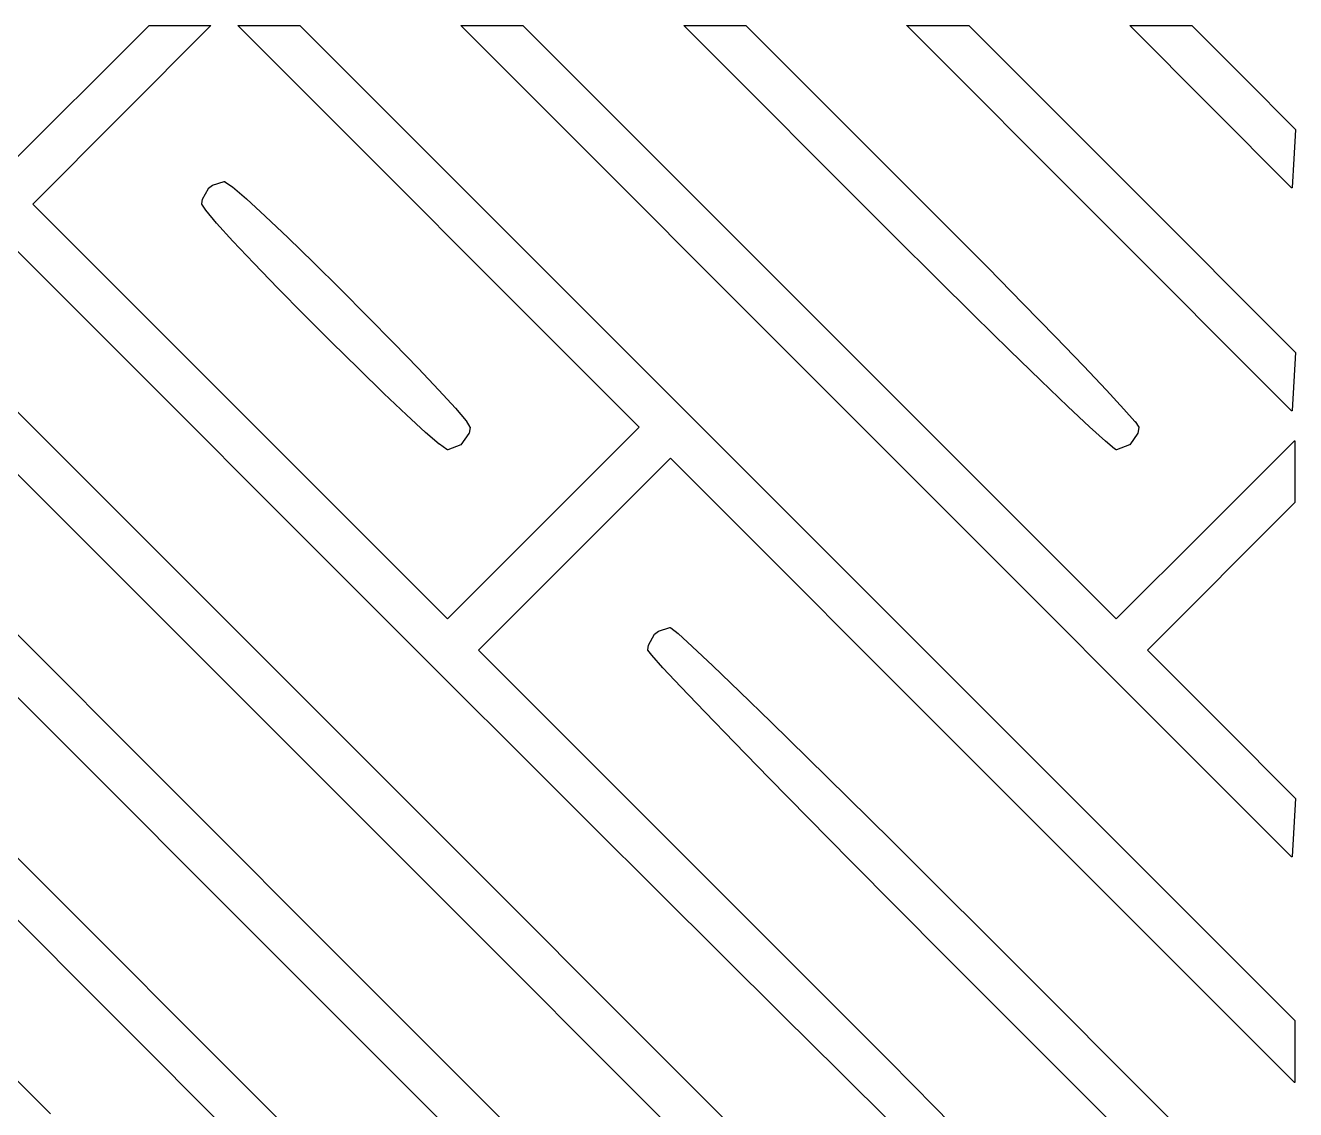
# Model space of a CAD drawing. Extents: x 153 to 193, y -117.9 to -78.
# Drawn here: x 173.7 to 193, y -94.43 to -77.96 of the extents above; entities that cross this region are included whole.
import ezdxf

# ---------------------------------------------------------------- set-up
doc = ezdxf.new("R2010")
doc.units = 0
doc.layers.add('BLACK', color=7, linetype='CONTINUOUS')

msp = doc.modelspace()

# ---------------------------------------------------------------- linework, layer by layer
at = {"layer": 'BLACK', "linetype": 'CONTINUOUS'}
for p, q in [((157.552, -77.9651), (174.083, -94.4962)), ((192.935, -110.909), (160, -77.9722)), ((160.939, -77.9651), (192.995, -110.022)), ((178.161, -92.7473), (163.387, -77.9722)), ((164.325, -77.9651), (178.66, -92.3)), ((179.855, -91.0541), (166.774, -77.9722)), ((167.712, -77.9651), (178.993, -89.2464)), ((180.151, -87.9628), (170.16, -77.9722)), ((173.339, -80.2029), (175.581, -77.9651)), ((176.515, -77.9722), (173.813, -80.6788)), ((175.581, -77.9648), (175.582, -77.9645)), ((175.581, -77.9651), (175.581, -77.9648)), ((175.581, -77.9651), (175.581, -77.9651)), ((175.582, -77.9642), (175.583, -77.964)), ((175.582, -77.9645), (175.582, -77.9642)), ((175.582, -77.9645), (175.582, -77.9645)), ((175.582, -77.9645), (175.582, -77.9645)), ((175.583, -77.9639), (175.584, -77.9638)), ((175.583, -77.964), (175.583, -77.9639)), ((175.583, -77.964), (175.583, -77.964)), ((175.583, -77.964), (175.583, -77.964)), ((175.584, -77.9638), (175.584, -77.9637)), ((175.584, -77.9637), (175.585, -77.9637)), ((175.584, -77.9638), (175.584, -77.9638)), ((175.584, -77.9638), (175.584, -77.9638)), ((175.585, -77.9637), (176.512, -77.9637)), ((176.512, -77.9637), (176.512, -77.9637)), ((176.512, -77.9637), (176.513, -77.9638)), ((176.513, -77.9638), (176.513, -77.9638)), ((176.513, -77.9638), (176.513, -77.9638)), ((176.513, -77.9638), (176.513, -77.9639)), ((176.513, -77.9639), (176.514, -77.9641)), ((176.514, -77.9641), (176.514, -77.9641)), ((176.514, -77.9641), (176.514, -77.9641)), ((176.514, -77.9641), (176.514, -77.9644)), ((176.514, -77.9644), (176.514, -77.9645)), ((176.514, -77.9645), (176.514, -77.9645)), ((176.514, -77.9645), (176.515, -77.9645)), ((176.515, -77.9645), (176.515, -77.9648)), ((176.515, -77.9648), (176.515, -77.9652)), ((176.515, -77.9652), (176.515, -77.9652)), ((176.515, -77.9652), (176.515, -77.9652)), ((176.515, -77.9652), (176.515, -77.9654)), ((176.515, -77.9654), (176.516, -77.9659)), ((176.516, -77.9718), (176.515, -77.9722)), ((176.516, -77.9659), (176.516, -77.9659)), ((176.516, -77.9659), (176.516, -77.9659)), ((176.516, -77.9659), (176.516, -77.9664)), ((176.516, -77.9664), (176.516, -77.9668)), ((176.516, -77.9668), (176.516, -77.9668)), ((176.516, -77.9668), (176.516, -77.9668)), ((176.516, -77.9668), (176.516, -77.9673)), ((176.516, -77.9673), (176.517, -77.9677)), ((176.517, -77.9697), (176.516, -77.9699)), ((176.516, -77.9699), (176.516, -77.9706)), ((176.516, -77.9706), (176.516, -77.9706)), ((176.516, -77.9706), (176.516, -77.9706)), ((176.516, -77.9706), (176.516, -77.9709)), ((176.516, -77.9709), (176.516, -77.9714)), ((176.516, -77.9714), (176.516, -77.9715)), ((176.516, -77.9715), (176.516, -77.9715)), ((176.516, -77.9715), (176.516, -77.9718)), ((176.517, -77.9677), (176.517, -77.9677)), ((176.517, -77.9677), (176.517, -77.9677)), ((176.517, -77.9677), (176.517, -77.9682)), ((176.517, -77.9682), (176.517, -77.9687)), ((176.517, -77.9687), (176.517, -77.9687)), ((176.517, -77.9687), (176.517, -77.9687)), ((176.517, -77.9687), (176.517, -77.9691)), ((176.517, -77.9691), (176.517, -77.9697)), ((176.517, -77.9697), (176.517, -77.9697)), ((176.517, -77.9697), (176.517, -77.9697)), ((176.933, -77.9663), (176.934, -77.9659)), ((176.933, -77.9667), (176.933, -77.9663)), ((176.933, -77.9672), (176.933, -77.9667)), ((176.933, -77.9667), (176.933, -77.9667)), ((176.933, -77.9667), (176.933, -77.9667)), ((176.933, -77.9676), (176.933, -77.9672)), ((176.933, -77.9677), (176.933, -77.9676)), ((176.933, -77.9683), (176.933, -77.9677)), ((176.933, -77.9677), (176.933, -77.9677)), ((176.933, -77.9686), (176.933, -77.9683)), ((176.933, -77.9691), (176.933, -77.9686)), ((176.933, -77.9686), (176.933, -77.9686)), ((176.933, -77.9686), (176.933, -77.9686)), ((176.933, -77.9696), (176.933, -77.9691)), ((176.933, -77.97), (176.933, -77.9696)), ((176.933, -77.9696), (176.933, -77.9696)), ((176.933, -77.9696), (176.933, -77.9696)), ((176.933, -77.9705), (176.933, -77.97)), ((176.933, -77.971), (176.933, -77.9705)), ((176.933, -77.9705), (176.933, -77.9705)), ((176.933, -77.9705), (176.933, -77.9705)), ((176.934, -77.9714), (176.933, -77.971)), ((176.934, -77.9651), (176.935, -77.9648)), ((176.934, -77.9655), (176.934, -77.9651)), ((176.934, -77.9651), (176.934, -77.9651)), ((176.934, -77.9651), (176.934, -77.9651)), ((176.934, -77.9659), (176.934, -77.9655)), ((176.934, -77.9659), (176.934, -77.9659)), ((176.934, -77.9659), (176.934, -77.9659)), ((176.934, -77.9717), (176.934, -77.9714)), ((176.934, -77.9714), (176.934, -77.9714)), ((176.934, -77.9714), (176.934, -77.9714)), ((176.934, -77.9722), (176.934, -77.9717)), ((183.025, -84.0648), (176.934, -77.9722)), ((176.934, -77.9722), (176.934, -77.9722)), ((176.935, -77.9643), (176.936, -77.964)), ((176.935, -77.9645), (176.935, -77.9643)), ((176.935, -77.9648), (176.935, -77.9645)), ((176.935, -77.9645), (176.935, -77.9645)), ((176.935, -77.9645), (176.935, -77.9645)), ((176.936, -77.9639), (176.937, -77.9638)), ((176.936, -77.964), (176.936, -77.9639)), ((176.936, -77.964), (176.936, -77.964)), ((176.936, -77.964), (176.936, -77.964)), ((176.937, -77.9638), (176.937, -77.9637)), ((176.937, -77.9637), (176.938, -77.9637)), ((176.937, -77.9638), (176.937, -77.9638)), ((176.937, -77.9638), (176.937, -77.9638)), ((176.938, -77.9637), (177.868, -77.9637)), ((177.868, -77.9637), (177.869, -77.9637)), ((177.869, -77.9637), (177.869, -77.9638)), ((177.869, -77.9638), (177.869, -77.9638)), ((177.869, -77.9638), (177.869, -77.9638)), ((177.869, -77.9638), (177.869, -77.9639)), ((177.869, -77.9639), (177.87, -77.9641)), ((177.87, -77.9641), (177.87, -77.9641)), ((177.87, -77.9641), (177.87, -77.9641)), ((177.87, -77.9641), (177.87, -77.9643)), ((177.87, -77.9643), (177.871, -77.9645)), ((177.871, -77.9645), (177.871, -77.9645)), ((177.871, -77.9645), (177.871, -77.9645)), ((177.871, -77.9645), (177.871, -77.9648)), ((177.871, -77.9648), (177.872, -77.9651)), ((177.872, -77.9651), (185.428, -85.5215)), ((180.319, -77.9667), (180.32, -77.9664)), ((180.319, -77.9672), (180.319, -77.9667)), ((180.319, -77.9667), (180.319, -77.9667)), ((180.319, -77.9667), (180.319, -77.9667)), ((180.319, -77.9676), (180.319, -77.9672)), ((180.319, -77.9677), (180.319, -77.9676)), ((180.319, -77.9683), (180.319, -77.9677)), ((180.319, -77.9677), (180.319, -77.9677)), ((180.319, -77.9686), (180.319, -77.9683)), ((180.319, -77.9691), (180.319, -77.9686)), ((180.319, -77.9686), (180.319, -77.9686)), ((180.319, -77.9686), (180.319, -77.9686)), ((180.319, -77.9696), (180.319, -77.9691)), ((180.319, -77.97), (180.319, -77.9696)), ((180.319, -77.9696), (180.319, -77.9696)), ((180.319, -77.9696), (180.319, -77.9696)), ((180.319, -77.9705), (180.319, -77.97)), ((180.32, -77.9709), (180.319, -77.9705)), ((180.319, -77.9705), (180.319, -77.9705)), ((180.319, -77.9705), (180.319, -77.9705)), ((180.32, -77.9655), (180.321, -77.9651)), ((180.32, -77.9659), (180.32, -77.9655)), ((180.32, -77.9664), (180.32, -77.9659)), ((180.32, -77.9659), (180.32, -77.9659)), ((180.32, -77.9659), (180.32, -77.9659)), ((180.32, -77.9714), (180.32, -77.9709)), ((180.32, -77.9717), (180.32, -77.9714)), ((180.32, -77.9714), (180.32, -77.9714)), ((180.32, -77.9714), (180.32, -77.9714)), ((180.321, -77.9722), (180.32, -77.9717)), ((180.321, -77.9645), (180.322, -77.9643)), ((180.321, -77.9648), (180.321, -77.9645)), ((180.321, -77.9645), (180.321, -77.9645)), ((180.321, -77.9645), (180.321, -77.9645)), ((180.321, -77.9651), (180.321, -77.9648)), ((180.321, -77.9651), (180.321, -77.9651)), ((180.321, -77.9651), (180.321, -77.9651)), ((186.628, -84.2808), (180.321, -77.9722)), ((180.321, -77.9722), (180.321, -77.9722)), ((180.322, -77.964), (180.323, -77.9639)), ((180.322, -77.9643), (180.322, -77.964)), ((180.322, -77.964), (180.322, -77.964)), ((180.322, -77.964), (180.322, -77.964)), ((180.323, -77.9638), (180.324, -77.9637)), ((180.323, -77.9639), (180.323, -77.9638)), ((180.323, -77.9638), (180.323, -77.9638)), ((180.323, -77.9638), (180.323, -77.9638)), ((180.324, -77.9637), (180.324, -77.9637)), ((180.324, -77.9637), (181.254, -77.9637)), ((181.254, -77.9637), (181.255, -77.9637)), ((181.255, -77.9637), (181.255, -77.9638)), ((181.255, -77.9638), (181.255, -77.9638)), ((181.255, -77.9638), (181.255, -77.9638)), ((181.255, -77.9638), (181.256, -77.9639)), ((181.256, -77.9639), (181.256, -77.9641)), ((181.256, -77.9641), (181.256, -77.9641)), ((181.256, -77.9641), (181.256, -77.9641)), ((181.256, -77.9641), (181.257, -77.9643)), ((181.257, -77.9643), (181.257, -77.9645)), ((181.257, -77.9645), (181.257, -77.9645)), ((181.257, -77.9645), (181.257, -77.9645)), ((181.257, -77.9645), (181.258, -77.9648)), ((181.258, -77.9648), (181.258, -77.9651)), ((181.258, -77.9651), (190.271, -86.9773)), ((183.706, -77.9672), (183.707, -77.9667)), ((183.706, -77.9676), (183.706, -77.9672)), ((183.706, -77.9677), (183.706, -77.9676)), ((183.706, -77.9683), (183.706, -77.9677)), ((183.706, -77.9677), (183.706, -77.9677)), ((183.706, -77.9686), (183.706, -77.9683)), ((183.706, -77.9691), (183.706, -77.9686)), ((183.706, -77.9686), (183.706, -77.9686)), ((183.706, -77.9686), (183.706, -77.9686)), ((183.706, -77.9696), (183.706, -77.9691)), ((183.706, -77.97), (183.706, -77.9696)), ((183.706, -77.9696), (183.706, -77.9696)), ((183.706, -77.9696), (183.706, -77.9696)), ((183.707, -77.9705), (183.706, -77.97)), ((183.707, -77.9655), (183.708, -77.9651)), ((183.707, -77.9659), (183.707, -77.9655)), ((183.707, -77.9663), (183.707, -77.9659)), ((183.707, -77.9659), (183.707, -77.9659)), ((183.707, -77.9659), (183.707, -77.9659)), ((183.707, -77.9667), (183.707, -77.9663)), ((183.707, -77.9667), (183.707, -77.9667)), ((183.707, -77.9667), (183.707, -77.9667)), ((183.707, -77.9709), (183.707, -77.9705)), ((183.707, -77.9705), (183.707, -77.9705)), ((183.707, -77.9705), (183.707, -77.9705)), ((183.707, -77.9714), (183.707, -77.9709)), ((183.707, -77.9717), (183.707, -77.9714)), ((183.707, -77.9714), (183.707, -77.9714)), ((183.707, -77.9714), (183.707, -77.9714)), ((183.708, -77.9722), (183.707, -77.9717)), ((183.708, -77.9645), (183.709, -77.9643)), ((183.708, -77.9648), (183.708, -77.9645)), ((183.708, -77.9645), (183.708, -77.9645)), ((183.708, -77.9645), (183.708, -77.9645)), ((183.708, -77.9651), (183.708, -77.9648)), ((183.708, -77.9651), (183.708, -77.9651)), ((183.708, -77.9651), (183.708, -77.9651)), ((186.924, -81.1895), (183.708, -77.9722)), ((183.708, -77.9722), (183.708, -77.9722)), ((183.709, -77.964), (183.71, -77.9639)), ((183.709, -77.9643), (183.709, -77.964)), ((183.709, -77.964), (183.709, -77.964)), ((183.709, -77.964), (183.709, -77.964)), ((183.71, -77.9638), (183.711, -77.9637)), ((183.71, -77.9639), (183.71, -77.9638)), ((183.71, -77.9638), (183.71, -77.9638)), ((183.71, -77.9638), (183.71, -77.9638)), ((183.711, -77.9637), (183.711, -77.9637)), ((183.711, -77.9637), (184.641, -77.9637)), ((184.641, -77.9637), (184.641, -77.9637)), ((184.641, -77.9637), (184.642, -77.9638)), ((184.642, -77.9638), (184.642, -77.9638)), ((184.642, -77.9638), (184.642, -77.9638)), ((184.642, -77.9638), (184.642, -77.9639)), ((184.642, -77.9639), (184.643, -77.9641)), ((184.643, -77.9641), (184.643, -77.9641)), ((184.643, -77.9641), (184.643, -77.9641)), ((184.643, -77.9641), (184.643, -77.9643)), ((184.643, -77.9643), (184.644, -77.9645)), ((184.644, -77.9645), (184.644, -77.9645)), ((184.644, -77.9645), (184.644, -77.9645)), ((184.644, -77.9645), (184.644, -77.9648)), ((184.644, -77.9648), (184.644, -77.9651)), ((184.644, -77.9651), (187.629, -80.9492)), ((187.093, -77.9667), (187.094, -77.9663)), ((187.093, -77.9672), (187.093, -77.9667)), ((187.093, -77.9667), (187.093, -77.9667)), ((187.093, -77.9667), (187.093, -77.9667)), ((187.093, -77.9676), (187.093, -77.9672)), ((187.093, -77.9677), (187.093, -77.9676)), ((187.093, -77.9683), (187.093, -77.9677)), ((187.093, -77.9677), (187.093, -77.9677)), ((187.093, -77.9686), (187.093, -77.9683)), ((187.093, -77.9691), (187.093, -77.9686)), ((187.093, -77.9686), (187.093, -77.9686)), ((187.093, -77.9686), (187.093, -77.9686)), ((187.093, -77.9696), (187.093, -77.9691)), ((187.093, -77.97), (187.093, -77.9696)), ((187.093, -77.9696), (187.093, -77.9696)), ((187.093, -77.9696), (187.093, -77.9696)), ((187.093, -77.9705), (187.093, -77.97)), ((187.093, -77.9709), (187.093, -77.9705)), ((187.093, -77.9705), (187.093, -77.9705)), ((187.093, -77.9705), (187.093, -77.9705)), ((187.094, -77.9714), (187.093, -77.9709)), ((187.094, -77.9651), (187.095, -77.9648)), ((187.094, -77.9656), (187.094, -77.9651)), ((187.094, -77.9651), (187.094, -77.9651)), ((187.094, -77.9651), (187.094, -77.9651)), ((187.094, -77.9659), (187.094, -77.9656)), ((187.094, -77.9663), (187.094, -77.9659)), ((187.094, -77.9659), (187.094, -77.9659)), ((187.094, -77.9659), (187.094, -77.9659)), ((187.094, -77.9717), (187.094, -77.9714)), ((187.094, -77.9714), (187.094, -77.9714)), ((187.094, -77.9714), (187.094, -77.9714)), ((187.094, -77.9722), (187.094, -77.9717)), ((190.015, -80.8944), (187.094, -77.9722)), ((187.094, -77.9722), (187.094, -77.9722)), ((187.095, -77.9645), (187.096, -77.9643)), ((187.095, -77.9648), (187.095, -77.9645)), ((187.095, -77.9645), (187.095, -77.9645)), ((187.095, -77.9645), (187.095, -77.9645)), ((187.096, -77.9639), (187.097, -77.9638)), ((187.096, -77.964), (187.096, -77.9639)), ((187.096, -77.9643), (187.096, -77.964)), ((187.096, -77.964), (187.096, -77.964)), ((187.096, -77.964), (187.096, -77.964)), ((187.097, -77.9638), (187.097, -77.9637)), ((187.097, -77.9637), (187.098, -77.9637)), ((187.097, -77.9638), (187.097, -77.9638)), ((187.097, -77.9638), (187.097, -77.9638)), ((187.098, -77.9637), (188.029, -77.9637)), ((188.029, -77.9637), (188.03, -77.9637)), ((188.03, -77.9637), (188.03, -77.9638)), ((188.03, -77.9638), (188.03, -77.9638)), ((188.03, -77.9638), (188.03, -77.9638)), ((188.03, -77.9638), (188.031, -77.9639)), ((188.031, -77.9639), (188.031, -77.9641)), ((188.031, -77.9641), (188.031, -77.9641)), ((188.031, -77.9641), (188.031, -77.9641)), ((188.031, -77.9641), (188.032, -77.9643)), ((188.032, -77.9643), (188.032, -77.9645)), ((188.032, -77.9645), (188.032, -77.9645)), ((188.032, -77.9645), (188.032, -77.9645)), ((188.032, -77.9645), (188.033, -77.9648)), ((188.033, -77.9648), (188.033, -77.9651)), ((188.033, -77.9651), (190.514, -80.4471)), ((190.481, -77.9663), (190.482, -77.9659)), ((190.481, -77.9667), (190.481, -77.9663)), ((190.481, -77.9672), (190.481, -77.9667)), ((190.481, -77.9667), (190.481, -77.9667)), ((190.481, -77.9667), (190.481, -77.9667)), ((190.481, -77.9676), (190.481, -77.9672)), ((190.481, -77.9677), (190.481, -77.9676)), ((190.481, -77.9676), (190.481, -77.9676)), ((190.481, -77.9683), (190.481, -77.9677)), ((190.481, -77.9686), (190.481, -77.9683)), ((190.481, -77.9691), (190.481, -77.9686)), ((190.481, -77.9686), (190.481, -77.9686)), ((190.481, -77.9686), (190.481, -77.9686)), ((190.481, -77.9696), (190.481, -77.9691)), ((190.481, -77.97), (190.481, -77.9696)), ((190.481, -77.9696), (190.481, -77.9696)), ((190.481, -77.9696), (190.481, -77.9696)), ((190.481, -77.9705), (190.481, -77.97)), ((190.481, -77.9709), (190.481, -77.9705)), ((190.481, -77.9705), (190.481, -77.9705)), ((190.481, -77.9705), (190.481, -77.9705)), ((190.482, -77.9714), (190.481, -77.9709)), ((190.482, -77.9651), (190.483, -77.9648)), ((190.482, -77.9655), (190.482, -77.9651)), ((190.482, -77.9651), (190.482, -77.9651)), ((190.482, -77.9651), (190.482, -77.9651)), ((190.482, -77.9659), (190.482, -77.9655)), ((190.482, -77.9659), (190.482, -77.9659)), ((190.482, -77.9659), (190.482, -77.9659)), ((190.482, -77.9717), (190.482, -77.9714)), ((190.482, -77.9714), (190.482, -77.9714)), ((190.482, -77.9714), (190.482, -77.9714)), ((190.482, -77.9721), (190.482, -77.9717)), ((190.482, -77.9722), (190.482, -77.9721)), ((191.709, -79.2017), (190.482, -77.9722)), ((190.483, -77.9643), (190.484, -77.964)), ((190.483, -77.9645), (190.483, -77.9643)), ((190.483, -77.9648), (190.483, -77.9645)), ((190.483, -77.9645), (190.483, -77.9645)), ((190.483, -77.9645), (190.483, -77.9645)), ((190.484, -77.9639), (190.485, -77.9638)), ((190.484, -77.964), (190.484, -77.9639)), ((190.484, -77.964), (190.484, -77.964)), ((190.484, -77.964), (190.484, -77.964)), ((190.485, -77.9638), (190.485, -77.9637)), ((190.485, -77.9637), (190.486, -77.9637)), ((190.485, -77.9638), (190.485, -77.9638)), ((190.485, -77.9638), (190.485, -77.9638)), ((190.486, -77.9637), (191.418, -77.9637)), ((191.418, -77.9637), (191.419, -77.9637)), ((191.419, -77.9637), (191.419, -77.9638)), ((191.419, -77.9638), (191.419, -77.9638)), ((191.419, -77.9638), (191.419, -77.9638)), ((191.419, -77.9638), (191.42, -77.9639)), ((191.42, -77.9639), (191.42, -77.9641)), ((191.42, -77.9641), (191.42, -77.9641)), ((191.42, -77.9641), (191.42, -77.9641)), ((191.42, -77.9641), (191.421, -77.9643)), ((191.421, -77.9643), (191.421, -77.9645)), ((191.421, -77.9645), (191.421, -77.9645)), ((191.421, -77.9645), (191.421, -77.9645)), ((191.421, -77.9645), (191.422, -77.9648)), ((191.422, -77.9648), (191.422, -77.9651)), ((191.422, -77.9651), (192.208, -78.7548)), ((192.208, -78.7548), (192.995, -79.5446)), ((192.935, -80.4312), (191.709, -79.2017)), ((191.709, -79.2017), (191.709, -79.2017)), ((191.709, -79.2017), (191.709, -79.2017)), ((192.996, -79.5484), (192.97, -79.9882)), ((192.995, -79.5446), (192.995, -79.5446)), ((192.995, -79.5446), (192.995, -79.5447)), ((192.995, -79.5447), (192.995, -79.5448)), ((192.995, -79.5448), (192.995, -79.5451)), ((192.995, -79.5451), (192.995, -79.5454)), ((192.995, -79.5454), (192.995, -79.5455)), ((192.995, -79.5455), (192.996, -79.5456)), ((192.996, -79.5456), (192.996, -79.5459)), ((192.996, -79.5459), (192.996, -79.5462)), ((192.996, -79.5462), (192.996, -79.5464)), ((192.996, -79.5464), (192.996, -79.5465)), ((192.996, -79.5465), (192.996, -79.5468)), ((192.996, -79.5468), (192.996, -79.5472)), ((192.996, -79.5472), (192.996, -79.5473)), ((192.996, -79.5473), (192.996, -79.5474)), ((192.996, -79.5474), (192.996, -79.5478)), ((192.996, -79.5478), (192.996, -79.5481)), ((192.996, -79.5481), (192.996, -79.5483)), ((192.996, -79.5483), (192.996, -79.5484)), ((192.97, -79.9882), (192.944, -80.428)), ((176.393, -80.6025), (176.484, -80.4385)), ((176.484, -80.4377), (176.485, -80.4376)), ((176.484, -80.4381), (176.484, -80.4377)), ((176.484, -80.4384), (176.484, -80.4381)), ((176.484, -80.4385), (176.484, -80.4384)), ((176.484, -80.4384), (176.484, -80.4384)), ((176.484, -80.4384), (176.484, -80.4384)), ((176.485, -80.437), (176.544, -80.3916)), ((176.485, -80.4373), (176.485, -80.437)), ((176.485, -80.437), (176.485, -80.437)), ((176.485, -80.437), (176.485, -80.437)), ((176.485, -80.4376), (176.485, -80.4373)), ((176.485, -80.4376), (176.485, -80.4376)), ((176.544, -80.3916), (176.545, -80.3914)), ((176.544, -80.3916), (176.544, -80.3916)), ((176.545, -80.391), (176.546, -80.3909)), ((176.545, -80.3911), (176.545, -80.391)), ((176.545, -80.3912), (176.545, -80.3911)), ((176.545, -80.3914), (176.545, -80.3912)), ((176.546, -80.3908), (176.719, -80.3346)), ((176.546, -80.3909), (176.546, -80.3908)), ((176.719, -80.3345), (176.72, -80.3344)), ((176.719, -80.3346), (176.719, -80.3345)), ((176.719, -80.3346), (176.719, -80.3346)), ((176.72, -80.3344), (176.721, -80.3343)), ((176.72, -80.3344), (176.72, -80.3344)), ((176.72, -80.3344), (176.72, -80.3344)), ((176.72, -80.3344), (176.72, -80.3344)), ((176.721, -80.3343), (176.721, -80.3344)), ((176.721, -80.3344), (176.721, -80.3344)), ((176.721, -80.3344), (176.721, -80.3344)), ((176.721, -80.3344), (176.722, -80.3345)), ((176.722, -80.3345), (176.731, -80.3367)), ((176.731, -80.3367), (176.731, -80.3367)), ((176.731, -80.3367), (176.731, -80.3367)), ((176.731, -80.3367), (176.731, -80.3367)), ((176.731, -80.3367), (176.731, -80.3367)), ((176.731, -80.3367), (176.732, -80.3369)), ((176.732, -80.3369), (176.732, -80.337)), ((176.732, -80.337), (176.732, -80.3371)), ((176.732, -80.3371), (176.732, -80.3371)), ((176.732, -80.3371), (176.733, -80.3373)), ((176.733, -80.3373), (176.733, -80.3375)), ((176.733, -80.3375), (176.848, -80.4174)), ((176.848, -80.4174), (176.848, -80.4174)), ((176.848, -80.4174), (176.848, -80.4176)), ((176.848, -80.4176), (176.848, -80.4177)), ((176.848, -80.4177), (177.058, -80.5986)), ((190.514, -80.4471), (192.995, -82.9291)), ((192.936, -80.4314), (192.935, -80.4312)), ((192.936, -80.4317), (192.936, -80.4314)), ((192.936, -80.4318), (192.936, -80.4317)), ((192.936, -80.4319), (192.936, -80.4318)), ((192.937, -80.432), (192.936, -80.4319)), ((192.937, -80.4322), (192.937, -80.432)), ((192.937, -80.4323), (192.937, -80.4322)), ((192.937, -80.4322), (192.937, -80.4322)), ((192.937, -80.4324), (192.937, -80.4323)), ((192.938, -80.4325), (192.937, -80.4324)), ((192.938, -80.4326), (192.938, -80.4325)), ((192.939, -80.4327), (192.938, -80.4326)), ((192.938, -80.4326), (192.938, -80.4326)), ((192.938, -80.4326), (192.938, -80.4326)), ((192.94, -80.4327), (192.939, -80.4327)), ((192.939, -80.4327), (192.939, -80.4327)), ((192.939, -80.4327), (192.939, -80.4327)), ((192.939, -80.4327), (192.939, -80.4327)), ((192.941, -80.4324), (192.94, -80.4325)), ((192.94, -80.4325), (192.94, -80.4326)), ((192.94, -80.4326), (192.94, -80.4326)), ((192.94, -80.4326), (192.94, -80.4327)), ((192.942, -80.4319), (192.941, -80.432)), ((192.941, -80.432), (192.941, -80.4322)), ((192.941, -80.4322), (192.941, -80.4323)), ((192.941, -80.4323), (192.941, -80.4324)), ((192.941, -80.4324), (192.941, -80.4324)), ((192.943, -80.4313), (192.942, -80.4314)), ((192.942, -80.4314), (192.942, -80.4315)), ((192.942, -80.4315), (192.942, -80.4317)), ((192.942, -80.4317), (192.942, -80.4319)), ((192.942, -80.4319), (192.942, -80.4319)), ((192.944, -80.4298), (192.943, -80.4299)), ((192.943, -80.4299), (192.943, -80.4302)), ((192.943, -80.4302), (192.943, -80.4305)), ((192.943, -80.4305), (192.943, -80.4306)), ((192.943, -80.4306), (192.943, -80.4308)), ((192.943, -80.4308), (192.943, -80.431)), ((192.943, -80.431), (192.943, -80.4313)), ((192.944, -80.428), (192.944, -80.4281)), ((192.944, -80.4281), (192.944, -80.4284)), ((192.944, -80.4284), (192.944, -80.4287)), ((192.944, -80.4287), (192.944, -80.4289)), ((192.944, -80.4289), (192.944, -80.429)), ((192.944, -80.429), (192.944, -80.4294)), ((192.944, -80.4294), (192.944, -80.4297)), ((192.944, -80.4297), (192.944, -80.4298)), ((176.382, -80.6737), (176.392, -80.6042)), ((176.392, -80.6041), (176.393, -80.6038)), ((176.392, -80.6042), (176.392, -80.6041)), ((176.393, -80.6028), (176.393, -80.6025)), ((176.393, -80.6032), (176.393, -80.6028)), ((176.393, -80.6033), (176.393, -80.6032)), ((176.393, -80.6034), (176.393, -80.6033)), ((176.393, -80.6038), (176.393, -80.6034)), ((177.058, -80.5986), (177.058, -80.5986)), ((177.058, -80.5986), (177.058, -80.5986)), ((177.058, -80.5986), (177.058, -80.5987)), ((177.058, -80.5987), (177.345, -80.8624)), ((173.813, -80.6788), (180.112, -86.9781)), ((176.382, -80.674), (176.382, -80.6737)), ((176.382, -80.6743), (176.382, -80.674)), ((176.382, -80.6745), (176.382, -80.6743)), ((176.382, -80.6747), (176.382, -80.6745)), ((176.382, -80.675), (176.382, -80.6747)), ((176.382, -80.6752), (176.382, -80.675)), ((176.382, -80.6755), (176.382, -80.6752)), ((176.382, -80.6757), (176.382, -80.6755)), ((176.382, -80.6759), (176.382, -80.6757)), ((176.382, -80.6762), (176.382, -80.6759)), ((176.382, -80.6764), (176.382, -80.6762)), ((176.382, -80.6766), (176.382, -80.6764)), ((176.382, -80.6768), (176.382, -80.6766)), ((176.382, -80.6771), (176.382, -80.6768)), ((176.441, -80.7714), (176.382, -80.6771)), ((176.382, -80.6771), (176.382, -80.6771)), ((176.441, -80.7717), (176.441, -80.7714)), ((176.441, -80.772), (176.441, -80.7717)), ((176.604, -80.9649), (176.441, -80.772)), ((176.441, -80.772), (176.441, -80.772)), ((176.604, -80.965), (176.604, -80.9649)), ((176.604, -80.9651), (176.604, -80.965)), ((176.604, -80.965), (176.604, -80.965)), ((176.853, -81.2384), (176.604, -80.9651)), ((177.345, -80.8624), (177.345, -80.8624)), ((177.345, -80.8624), (177.345, -80.8624)), ((177.345, -80.8624), (177.345, -80.8624)), ((177.345, -80.8624), (177.691, -81.1908)), ((187.629, -80.9492), (187.629, -80.9492)), ((187.629, -80.9492), (187.739, -81.0592)), ((192.935, -83.8166), (190.015, -80.8944)), ((190.015, -80.8944), (190.015, -80.8944)), ((177.691, -81.1908), (177.691, -81.1909)), ((177.691, -81.1909), (177.691, -81.1909)), ((177.691, -81.1909), (178.077, -81.5658)), ((187.536, -81.799), (186.924, -81.1895)), ((186.924, -81.1895), (186.924, -81.1895)), ((186.924, -81.1895), (186.924, -81.1895)), ((187.739, -81.0592), (187.739, -81.0592)), ((187.739, -81.0592), (188.32, -81.643)), ((176.853, -81.2385), (176.853, -81.2384)), ((176.853, -81.2384), (176.853, -81.2384)), ((176.853, -81.2384), (176.853, -81.2384)), ((177.171, -81.5741), (176.853, -81.2385)), ((177.538, -81.9539), (177.171, -81.5741)), ((177.171, -81.5741), (177.171, -81.5741)), ((177.171, -81.5741), (177.171, -81.5741)), ((178.077, -81.5658), (178.077, -81.5659)), ((178.077, -81.5659), (178.077, -81.5659)), ((178.077, -81.5659), (178.486, -81.9693)), ((187.536, -81.7991), (187.536, -81.799)), ((187.536, -81.799), (187.536, -81.799)), ((188.114, -82.3708), (187.536, -81.7991)), ((188.32, -81.643), (188.32, -81.643)), ((188.32, -81.643), (188.86, -82.1911)), ((177.938, -82.3597), (177.538, -81.9539)), ((177.538, -81.9539), (177.538, -81.9539)), ((177.538, -81.9539), (177.538, -81.9539)), ((178.486, -81.9693), (178.486, -81.9693)), ((178.486, -81.9693), (178.486, -81.9693)), ((178.486, -81.9693), (178.899, -82.3829)), ((188.86, -82.1911), (188.86, -82.1912)), ((188.86, -82.1912), (188.86, -82.1912)), ((188.86, -82.1912), (189.348, -82.6918)), ((178.351, -82.7734), (177.938, -82.3597)), ((177.938, -82.3597), (177.938, -82.3597)), ((178.899, -82.3829), (178.899, -82.383)), ((178.899, -82.383), (179.299, -82.7887)), ((188.648, -82.8938), (188.114, -82.3708)), ((188.114, -82.3708), (188.114, -82.3708)), ((188.114, -82.3708), (188.114, -82.3708)), ((189.348, -82.6918), (189.348, -82.6919)), ((189.348, -82.6919), (189.348, -82.6919)), ((189.348, -82.6919), (189.774, -83.1331)), ((178.76, -83.1768), (178.351, -82.7734)), ((178.351, -82.7734), (178.351, -82.7734)), ((179.299, -82.7887), (179.299, -82.7888)), ((179.299, -82.7888), (179.299, -82.7888)), ((179.299, -82.7888), (179.666, -83.1686)), ((188.648, -82.8939), (188.648, -82.8938)), ((188.648, -82.8938), (188.648, -82.8938)), ((189.126, -83.3571), (188.648, -82.8939)), ((192.996, -82.933), (192.97, -83.3732)), ((192.995, -82.9291), (192.995, -82.9292)), ((192.995, -82.9292), (192.995, -82.9293)), ((192.995, -82.9293), (192.995, -82.9294)), ((192.995, -82.9294), (192.995, -82.9296)), ((192.995, -82.9296), (192.995, -82.9299)), ((192.995, -82.9299), (192.996, -82.9301)), ((192.996, -82.9301), (192.996, -82.9302)), ((192.996, -82.9302), (192.996, -82.9305)), ((192.996, -82.9305), (192.996, -82.9308)), ((192.996, -82.9308), (192.996, -82.9309)), ((192.996, -82.9309), (192.996, -82.931)), ((192.996, -82.931), (192.996, -82.9314)), ((192.996, -82.9314), (192.996, -82.9317)), ((192.996, -82.9317), (192.996, -82.9319)), ((192.996, -82.9319), (192.996, -82.932)), ((192.996, -82.932), (192.996, -82.9323)), ((192.996, -82.9323), (192.996, -82.9327)), ((192.996, -82.9327), (192.996, -82.9328)), ((192.996, -82.9328), (192.996, -82.933)), ((189.774, -83.1331), (189.774, -83.1332)), ((189.774, -83.1332), (189.774, -83.1332)), ((189.774, -83.1332), (190.124, -83.503)), ((179.146, -83.5518), (178.76, -83.1768)), ((178.76, -83.1768), (178.76, -83.1768)), ((178.76, -83.1768), (178.76, -83.1768)), ((179.666, -83.1686), (179.666, -83.1686)), ((179.666, -83.1686), (179.666, -83.1686)), ((179.666, -83.1686), (179.984, -83.5042)), ((179.984, -83.5042), (179.984, -83.5043)), ((179.984, -83.5043), (179.984, -83.5043)), ((179.984, -83.5043), (179.984, -83.5043)), ((179.984, -83.5043), (180.233, -83.7776)), ((189.536, -83.7496), (189.126, -83.3571)), ((189.126, -83.3571), (189.126, -83.3571)), ((189.126, -83.3571), (189.126, -83.3571)), ((190.124, -83.503), (190.124, -83.5031)), ((190.124, -83.5031), (190.124, -83.5031)), ((190.124, -83.5031), (190.389, -83.7896)), ((192.97, -83.3732), (192.944, -83.8134)), ((179.147, -83.5518), (179.146, -83.5518)), ((179.492, -83.8802), (179.147, -83.5518)), ((179.492, -83.8803), (179.492, -83.8802)), ((179.492, -83.8802), (179.492, -83.8802)), ((179.492, -83.8802), (179.492, -83.8802)), ((179.779, -84.144), (179.492, -83.8803)), ((180.233, -83.7776), (180.233, -83.7777)), ((180.233, -83.7777), (180.233, -83.7777)), ((180.233, -83.7777), (180.233, -83.7777)), ((180.233, -83.7777), (180.396, -83.9706)), ((189.536, -83.7497), (189.536, -83.7496)), ((189.536, -83.7496), (189.536, -83.7496)), ((189.867, -84.0603), (189.536, -83.7497)), ((190.389, -83.7896), (190.389, -83.7897)), ((190.389, -83.7897), (190.389, -83.7897)), ((190.389, -83.7897), (190.389, -83.7897)), ((190.389, -83.7897), (190.556, -83.981)), ((192.936, -83.8168), (192.935, -83.8166)), ((192.936, -83.8171), (192.936, -83.8168)), ((192.936, -83.8172), (192.936, -83.8171)), ((192.936, -83.8171), (192.936, -83.8171)), ((192.937, -83.8174), (192.936, -83.8172)), ((192.937, -83.8176), (192.937, -83.8174)), ((192.937, -83.8177), (192.937, -83.8176)), ((192.937, -83.8176), (192.937, -83.8176)), ((192.937, -83.8178), (192.937, -83.8177)), ((192.938, -83.8179), (192.937, -83.8178)), ((192.938, -83.818), (192.938, -83.8179)), ((192.938, -83.8179), (192.938, -83.8179)), ((192.939, -83.8181), (192.938, -83.818)), ((192.938, -83.818), (192.938, -83.818)), ((192.94, -83.8181), (192.939, -83.8181)), ((192.939, -83.8181), (192.939, -83.8181)), ((192.939, -83.8181), (192.939, -83.8181)), ((192.939, -83.8181), (192.939, -83.8181)), ((192.941, -83.8178), (192.94, -83.8179)), ((192.94, -83.8179), (192.94, -83.818)), ((192.94, -83.818), (192.94, -83.818)), ((192.94, -83.818), (192.94, -83.8181)), ((192.942, -83.8173), (192.941, -83.8174)), ((192.941, -83.8174), (192.941, -83.8176)), ((192.941, -83.8176), (192.941, -83.8177)), ((192.941, -83.8177), (192.941, -83.8178)), ((192.941, -83.8178), (192.941, -83.8178)), ((192.943, -83.8167), (192.942, -83.8168)), ((192.942, -83.8168), (192.942, -83.8169)), ((192.942, -83.8169), (192.942, -83.8171)), ((192.942, -83.8171), (192.942, -83.8173)), ((192.942, -83.8173), (192.942, -83.8173)), ((192.944, -83.8152), (192.943, -83.8153)), ((192.943, -83.8153), (192.943, -83.8156)), ((192.943, -83.8156), (192.943, -83.8159)), ((192.943, -83.8159), (192.943, -83.816)), ((192.943, -83.816), (192.943, -83.8162)), ((192.943, -83.8162), (192.943, -83.8164)), ((192.943, -83.8164), (192.943, -83.8167)), ((192.944, -83.8134), (192.944, -83.8135)), ((192.944, -83.8135), (192.944, -83.8138)), ((192.944, -83.8138), (192.944, -83.8141)), ((192.944, -83.8141), (192.944, -83.8143)), ((192.944, -83.8143), (192.944, -83.8144)), ((192.944, -83.8144), (192.944, -83.8147)), ((192.944, -83.8147), (192.944, -83.815)), ((192.944, -83.815), (192.944, -83.8152)), ((180.396, -83.9706), (180.396, -83.9707)), ((180.396, -83.9707), (180.396, -83.971)), ((180.396, -83.971), (180.397, -83.9712)), ((180.397, -83.9712), (180.455, -84.0655)), ((180.456, -84.069), (180.441, -84.1572)), ((180.455, -84.0655), (180.455, -84.0656)), ((180.455, -84.0656), (180.455, -84.0659)), ((180.455, -84.0659), (180.455, -84.0661)), ((180.455, -84.0661), (180.455, -84.0663)), ((180.455, -84.0663), (180.455, -84.0665)), ((180.455, -84.0665), (180.455, -84.0668)), ((180.455, -84.0668), (180.456, -84.067)), ((180.456, -84.067), (180.456, -84.0672)), ((180.456, -84.0672), (180.456, -84.0674)), ((180.456, -84.0674), (180.456, -84.0677)), ((180.456, -84.0677), (180.456, -84.068)), ((180.456, -84.068), (180.456, -84.0682)), ((180.456, -84.0682), (180.456, -84.0684)), ((180.456, -84.0684), (180.456, -84.0687)), ((180.456, -84.0687), (180.456, -84.069)), ((181.569, -85.5215), (183.025, -84.0648)), ((189.867, -84.0604), (189.867, -84.0603)), ((189.867, -84.0603), (189.867, -84.0603)), ((189.867, -84.0603), (189.867, -84.0603)), ((190.107, -84.2783), (189.867, -84.0604)), ((190.556, -83.981), (190.556, -83.9811)), ((190.556, -83.9811), (190.556, -83.9813)), ((190.556, -83.9813), (190.557, -83.9815)), ((190.557, -83.9815), (190.615, -84.0656)), ((190.616, -84.0693), (190.601, -84.1569)), ((190.615, -84.0656), (190.615, -84.0657)), ((190.615, -84.0657), (190.615, -84.066)), ((190.615, -84.066), (190.615, -84.0664)), ((190.615, -84.0664), (190.615, -84.0665)), ((190.615, -84.0665), (190.615, -84.0665)), ((190.615, -84.0665), (190.615, -84.0669)), ((190.615, -84.0669), (190.616, -84.0673)), ((190.616, -84.0673), (190.616, -84.0674)), ((190.616, -84.0674), (190.616, -84.0675)), ((190.616, -84.0675), (190.616, -84.0679)), ((190.616, -84.0679), (190.616, -84.0683)), ((190.616, -84.0683), (190.616, -84.0684)), ((190.616, -84.0684), (190.616, -84.0684)), ((190.616, -84.0684), (190.616, -84.0689)), ((190.616, -84.0689), (190.616, -84.0693)), ((179.779, -84.1441), (179.779, -84.144)), ((179.779, -84.144), (179.779, -84.144)), ((179.989, -84.325), (179.779, -84.1441)), ((179.779, -84.1441), (179.779, -84.1441)), ((180.44, -84.1593), (180.316, -84.333)), ((180.441, -84.1584), (180.44, -84.1587)), ((180.44, -84.1587), (180.44, -84.159)), ((180.44, -84.159), (180.44, -84.1592)), ((180.44, -84.1592), (180.44, -84.1593)), ((180.441, -84.1572), (180.441, -84.1572)), ((180.441, -84.1572), (180.441, -84.1574)), ((180.441, -84.1574), (180.441, -84.1575)), ((180.441, -84.1575), (180.441, -84.1578)), ((180.441, -84.1578), (180.441, -84.1582)), ((180.441, -84.1582), (180.441, -84.1583)), ((180.441, -84.1583), (180.441, -84.1584)), ((192.935, -90.5895), (186.628, -84.2808)), ((186.628, -84.2808), (186.628, -84.2808)), ((190.107, -84.2784), (190.107, -84.2783)), ((190.107, -84.2783), (190.107, -84.2783)), ((190.245, -84.3925), (190.107, -84.2784)), ((190.107, -84.2784), (190.107, -84.2784)), ((190.6, -84.159), (190.476, -84.333)), ((190.601, -84.1585), (190.6, -84.1588)), ((190.6, -84.1588), (190.6, -84.1589)), ((190.6, -84.1589), (190.6, -84.159)), ((190.601, -84.1569), (190.601, -84.157)), ((190.601, -84.157), (190.601, -84.1571)), ((190.601, -84.1571), (190.601, -84.1573)), ((190.601, -84.1573), (190.601, -84.1576)), ((190.601, -84.1576), (190.601, -84.158)), ((190.601, -84.158), (190.601, -84.1581)), ((190.601, -84.1581), (190.601, -84.1582)), ((190.601, -84.1582), (190.601, -84.1585)), ((191.623, -85.6278), (192.978, -84.2748)), ((192.978, -84.2744), (192.979, -84.2741)), ((192.978, -84.2747), (192.978, -84.2744)), ((192.978, -84.2748), (192.978, -84.2747)), ((192.979, -84.2737), (192.98, -84.2735)), ((192.979, -84.2739), (192.979, -84.2737)), ((192.979, -84.2737), (192.979, -84.2737)), ((192.979, -84.2737), (192.979, -84.2737)), ((192.979, -84.2741), (192.979, -84.2739)), ((192.979, -84.2741), (192.979, -84.2741)), ((192.979, -84.2741), (192.979, -84.2741)), ((192.98, -84.2735), (192.98, -84.2734)), ((192.98, -84.2734), (192.98, -84.2734)), ((192.98, -84.2734), (192.98, -84.2734)), ((192.98, -84.2734), (192.981, -84.2734)), ((192.981, -84.2734), (192.981, -84.2733)), ((192.981, -84.2733), (192.981, -84.2733)), ((192.981, -84.2733), (192.981, -84.2733)), ((192.981, -84.2733), (192.982, -84.2734)), ((192.982, -84.2734), (192.982, -84.2734)), ((192.982, -84.2734), (192.982, -84.2734)), ((192.982, -84.2734), (192.982, -84.2734)), ((192.982, -84.2734), (192.983, -84.2735)), ((192.983, -84.2735), (192.983, -84.2737)), ((192.983, -84.2737), (192.983, -84.2737)), ((192.983, -84.2737), (192.983, -84.2737)), ((192.983, -84.2737), (192.984, -84.2739)), ((192.984, -84.2739), (192.984, -84.2742)), ((192.984, -84.2742), (192.984, -84.2742)), ((192.984, -84.2742), (192.984, -84.2742)), ((192.984, -84.2742), (192.984, -84.2745)), ((192.984, -84.2745), (192.985, -84.2748)), ((192.985, -84.2748), (192.985, -84.2748)), ((192.985, -84.2748), (192.985, -84.2748)), ((192.985, -84.2748), (192.985, -84.2751)), ((192.985, -84.2751), (192.985, -84.2756)), ((192.985, -84.2756), (192.986, -84.2756)), ((192.986, -84.2756), (192.986, -84.2756)), ((192.986, -84.2756), (192.986, -84.2758)), ((192.986, -84.2758), (192.986, -84.2764)), ((192.986, -84.2764), (192.986, -84.2764)), ((192.986, -84.2764), (192.986, -84.2764)), ((192.986, -84.2764), (192.986, -84.2766)), ((192.986, -84.2766), (192.986, -84.2773)), ((192.986, -84.2773), (192.986, -84.2774)), ((192.986, -84.2774), (192.986, -84.2774)), ((192.986, -84.2774), (192.986, -84.2777)), ((192.986, -84.2777), (192.986, -84.2783)), ((192.986, -84.2783), (192.986, -85.2055)), ((179.989, -84.3251), (179.989, -84.325)), ((179.99, -84.3252), (179.989, -84.3251)), ((179.99, -84.3253), (179.99, -84.3252)), ((180.104, -84.4052), (179.99, -84.3253)), ((180.105, -84.4054), (180.104, -84.4052)), ((180.105, -84.4056), (180.105, -84.4054)), ((180.106, -84.4058), (180.105, -84.4056)), ((180.105, -84.4056), (180.105, -84.4056)), ((180.105, -84.4056), (180.105, -84.4056)), ((180.106, -84.4059), (180.106, -84.4058)), ((180.116, -84.4082), (180.106, -84.4059)), ((180.106, -84.4059), (180.106, -84.4059)), ((180.116, -84.4083), (180.116, -84.4082)), ((180.117, -84.4083), (180.116, -84.4083)), ((180.118, -84.4083), (180.117, -84.4083)), ((180.117, -84.4083), (180.117, -84.4083)), ((180.117, -84.4083), (180.117, -84.4083)), ((180.117, -84.4083), (180.117, -84.4083)), ((180.119, -84.408), (180.118, -84.4082)), ((180.118, -84.4082), (180.118, -84.4083)), ((180.118, -84.4083), (180.118, -84.4083)), ((180.118, -84.4083), (180.118, -84.4083)), ((180.314, -84.3348), (180.119, -84.408)), ((180.119, -84.408), (180.119, -84.408)), ((180.119, -84.408), (180.119, -84.408)), ((180.119, -84.408), (180.119, -84.408)), ((180.119, -84.408), (180.119, -84.408)), ((180.315, -84.3344), (180.314, -84.3346)), ((180.314, -84.3346), (180.314, -84.3348)), ((180.314, -84.3348), (180.314, -84.3348)), ((180.314, -84.3348), (180.314, -84.3348)), ((180.316, -84.3335), (180.315, -84.3338)), ((180.315, -84.3338), (180.315, -84.3338)), ((180.315, -84.3338), (180.315, -84.3338)), ((180.315, -84.3338), (180.315, -84.3341)), ((180.315, -84.3341), (180.315, -84.3344)), ((180.315, -84.3344), (180.315, -84.3344)), ((180.315, -84.3344), (180.315, -84.3344)), ((180.316, -84.333), (180.316, -84.3331)), ((180.316, -84.3331), (180.316, -84.3335)), ((190.246, -84.3928), (190.245, -84.3925)), ((190.246, -84.393), (190.246, -84.3928)), ((190.246, -84.3931), (190.246, -84.393)), ((190.273, -84.4077), (190.246, -84.3931)), ((190.246, -84.3931), (190.246, -84.3931)), ((190.246, -84.3931), (190.246, -84.3931)), ((190.274, -84.4078), (190.273, -84.4077)), ((190.274, -84.4079), (190.274, -84.4078)), ((190.274, -84.408), (190.274, -84.4079)), ((190.274, -84.4081), (190.274, -84.408)), ((190.275, -84.4082), (190.274, -84.4081)), ((190.274, -84.4081), (190.274, -84.4081)), ((190.275, -84.4083), (190.275, -84.4082)), ((190.275, -84.4082), (190.275, -84.4082)), ((190.276, -84.4083), (190.275, -84.4083)), ((190.275, -84.4083), (190.275, -84.4083)), ((190.277, -84.4083), (190.276, -84.4083)), ((190.276, -84.4083), (190.276, -84.4083)), ((190.276, -84.4083), (190.276, -84.4083)), ((190.276, -84.4083), (190.276, -84.4083)), ((190.278, -84.408), (190.277, -84.408)), ((190.277, -84.408), (190.277, -84.4081)), ((190.277, -84.4081), (190.277, -84.4081)), ((190.277, -84.4081), (190.277, -84.4082)), ((190.277, -84.4082), (190.277, -84.4083)), ((190.474, -84.3348), (190.278, -84.408)), ((190.475, -84.3341), (190.474, -84.3344)), ((190.474, -84.3344), (190.474, -84.3344)), ((190.474, -84.3344), (190.474, -84.3344)), ((190.474, -84.3344), (190.474, -84.3346)), ((190.474, -84.3346), (190.474, -84.3348)), ((190.476, -84.3334), (190.475, -84.3338)), ((190.475, -84.3338), (190.475, -84.3338)), ((190.475, -84.3338), (190.475, -84.3338)), ((190.475, -84.3338), (190.475, -84.3341)), ((190.476, -84.333), (190.476, -84.333)), ((190.476, -84.333), (190.476, -84.333)), ((190.476, -84.333), (190.476, -84.3331)), ((190.476, -84.3331), (190.476, -84.3334)), ((183.499, -84.538), (182.042, -85.9947)), ((188.236, -89.2752), (183.499, -84.538)), ((192.985, -85.2089), (190.747, -87.4513)), ((192.986, -85.2078), (192.985, -85.2082)), ((192.985, -85.2082), (192.985, -85.2082)), ((192.985, -85.2082), (192.985, -85.2082)), ((192.985, -85.2082), (192.985, -85.2086)), ((192.985, -85.2086), (192.985, -85.2089)), ((192.986, -85.2055), (192.986, -85.2059)), ((192.986, -85.2059), (192.986, -85.2064)), ((192.986, -85.2064), (192.986, -85.2064)), ((192.986, -85.2064), (192.986, -85.2064)), ((192.986, -85.2064), (192.986, -85.2069)), ((192.986, -85.2069), (192.986, -85.2073)), ((192.986, -85.2073), (192.986, -85.2073)), ((192.986, -85.2073), (192.986, -85.2074)), ((192.986, -85.2074), (192.986, -85.2078)), ((180.112, -86.9781), (181.569, -85.5215)), ((181.569, -85.5215), (181.569, -85.5215)), ((185.428, -85.5215), (192.985, -93.0778)), ((190.271, -86.9773), (191.623, -85.6278)), ((191.623, -85.6278), (191.623, -85.6278)), ((182.042, -85.9947), (180.585, -87.4514)), ((182.042, -85.9947), (182.042, -85.9947)), ((183.259, -87.2103), (183.318, -87.165)), ((183.318, -87.1646), (183.319, -87.1645)), ((183.318, -87.1648), (183.318, -87.1646)), ((183.318, -87.1649), (183.318, -87.1648)), ((183.318, -87.165), (183.318, -87.1649)), ((183.319, -87.1642), (183.493, -87.1079)), ((183.319, -87.1643), (183.319, -87.1642)), ((183.319, -87.1644), (183.319, -87.1643)), ((183.319, -87.1645), (183.319, -87.1644)), ((183.493, -87.1079), (183.494, -87.1078)), ((183.493, -87.1079), (183.493, -87.1079)), ((183.494, -87.1078), (183.494, -87.1077)), ((183.494, -87.1077), (183.494, -87.1077)), ((183.494, -87.1077), (183.494, -87.1077)), ((183.494, -87.1077), (183.495, -87.1077)), ((183.494, -87.1078), (183.494, -87.1078)), ((183.495, -87.1077), (183.495, -87.1077)), ((183.495, -87.1077), (183.495, -87.1077)), ((183.495, -87.1077), (183.495, -87.1077)), ((183.495, -87.1077), (183.496, -87.1078)), ((183.496, -87.1078), (183.496, -87.1078)), ((183.496, -87.1078), (183.496, -87.1079)), ((183.496, -87.1079), (183.496, -87.108)), ((183.496, -87.108), (183.497, -87.1081)), ((183.497, -87.1081), (183.506, -87.1119)), ((183.506, -87.1119), (183.506, -87.1119)), ((183.506, -87.1119), (183.506, -87.112)), ((183.506, -87.112), (183.506, -87.1121)), ((183.506, -87.1121), (183.507, -87.1123)), ((183.507, -87.1123), (183.507, -87.1124)), ((183.507, -87.1124), (183.507, -87.1125)), ((183.507, -87.1125), (183.507, -87.1126)), ((183.507, -87.1126), (183.615, -87.2003)), ((183.615, -87.2003), (183.615, -87.2003)), ((183.615, -87.2003), (183.615, -87.2004)), ((183.615, -87.2004), (183.615, -87.2005)), ((183.615, -87.2005), (183.831, -87.3968)), ((183.155, -87.4466), (183.166, -87.3772)), ((183.166, -87.3756), (183.257, -87.2118)), ((183.166, -87.3759), (183.166, -87.3756)), ((183.166, -87.3762), (183.166, -87.3759)), ((183.166, -87.3763), (183.166, -87.3762)), ((183.166, -87.3765), (183.166, -87.3763)), ((183.166, -87.3768), (183.166, -87.3765)), ((183.166, -87.3771), (183.166, -87.3768)), ((183.166, -87.3772), (183.166, -87.3771)), ((183.257, -87.2115), (183.258, -87.211)), ((183.257, -87.2118), (183.257, -87.2115)), ((183.257, -87.2118), (183.257, -87.2118)), ((183.257, -87.2118), (183.257, -87.2118)), ((183.257, -87.2118), (183.257, -87.2118)), ((183.258, -87.2107), (183.259, -87.2103)), ((183.258, -87.211), (183.258, -87.2107)), ((183.258, -87.211), (183.258, -87.211)), ((183.258, -87.211), (183.258, -87.211)), ((183.259, -87.2103), (183.259, -87.2103)), ((183.259, -87.2103), (183.259, -87.2103)), ((183.831, -87.3968), (183.831, -87.3969)), ((183.831, -87.3969), (183.831, -87.3969)), ((183.831, -87.3969), (183.831, -87.3969)), ((183.831, -87.3969), (184.145, -87.6928)), ((180.585, -87.4514), (185.598, -92.4646)), ((183.155, -87.4471), (183.155, -87.4466)), ((183.155, -87.4476), (183.155, -87.4471)), ((183.155, -87.4478), (183.155, -87.4476)), ((183.155, -87.4476), (183.155, -87.4476)), ((183.155, -87.4476), (183.155, -87.4476)), ((183.155, -87.4485), (183.155, -87.4478)), ((183.155, -87.449), (183.155, -87.4485)), ((183.155, -87.4485), (183.155, -87.4485)), ((183.155, -87.4485), (183.155, -87.4485)), ((183.155, -87.4495), (183.155, -87.449)), ((183.156, -87.4499), (183.155, -87.4495)), ((183.155, -87.4495), (183.155, -87.4495)), ((183.155, -87.4495), (183.155, -87.4495)), ((183.156, -87.4503), (183.156, -87.4499)), ((183.156, -87.4504), (183.156, -87.4503)), ((183.215, -87.5292), (183.156, -87.4504)), ((183.215, -87.5293), (183.215, -87.5292)), ((183.215, -87.5295), (183.215, -87.5293)), ((183.385, -87.7186), (183.215, -87.5295)), ((183.215, -87.5295), (183.215, -87.5295)), ((190.747, -87.4513), (191.869, -88.5757)), ((183.385, -87.7187), (183.385, -87.7186)), ((183.385, -87.7186), (183.385, -87.7186)), ((183.385, -87.7186), (183.385, -87.7186)), ((183.657, -88.0088), (183.385, -87.7187)), ((184.145, -87.6928), (184.145, -87.6928)), ((184.145, -87.6928), (184.145, -87.6928)), ((184.145, -87.6928), (184.548, -88.0792)), ((180.151, -87.9629), (180.151, -87.9628)), ((181.236, -89.0476), (180.151, -87.9629)), ((183.657, -88.0089), (183.657, -88.0088)), ((183.657, -88.0088), (183.657, -88.0088)), ((184.022, -88.391), (183.657, -88.0089)), ((184.548, -88.0792), (184.548, -88.0792)), ((184.548, -88.0792), (184.548, -88.0792)), ((184.548, -88.0792), (185.031, -88.547)), ((184.022, -88.3911), (184.022, -88.391)), ((184.022, -88.391), (184.022, -88.391)), ((184.472, -88.8561), (184.022, -88.3911)), ((185.031, -88.547), (185.031, -88.547)), ((185.031, -88.547), (185.031, -88.547)), ((185.031, -88.547), (185.583, -89.087)), ((191.869, -88.5757), (192.995, -89.7037)), ((184.998, -89.3948), (184.472, -88.8561)), ((184.472, -88.8561), (184.472, -88.8561)), ((184.472, -88.8561), (184.472, -88.8561)), ((182.29, -90.0994), (181.236, -89.0476)), ((181.236, -89.0476), (181.236, -89.0476)), ((185.583, -89.087), (185.583, -89.087)), ((185.583, -89.087), (186.196, -89.6901)), ((178.993, -89.2464), (190.271, -100.524)), ((192.978, -94.016), (188.236, -89.2752)), ((188.236, -89.2752), (188.236, -89.2752)), ((184.998, -89.3949), (184.998, -89.3948)), ((185.591, -89.9982), (184.998, -89.3949)), ((186.196, -89.6901), (186.196, -89.6902)), ((186.196, -89.6902), (186.196, -89.6902)), ((186.196, -89.6902), (186.861, -90.3473)), ((192.996, -89.7075), (192.97, -90.1469)), ((192.995, -89.7037), (192.995, -89.7037)), ((192.995, -89.7037), (192.995, -89.7038)), ((192.995, -89.7038), (192.995, -89.7039)), ((192.995, -89.7039), (192.995, -89.7042)), ((192.995, -89.7042), (192.995, -89.7045)), ((192.995, -89.7045), (192.995, -89.7046)), ((192.995, -89.7046), (192.996, -89.7047)), ((192.996, -89.7047), (192.996, -89.705)), ((192.996, -89.705), (192.996, -89.7053)), ((192.996, -89.7053), (192.996, -89.7055)), ((192.996, -89.7055), (192.996, -89.7056)), ((192.996, -89.7056), (192.996, -89.7059)), ((192.996, -89.7059), (192.996, -89.7063)), ((192.996, -89.7063), (192.996, -89.7064)), ((192.996, -89.7064), (192.996, -89.7065)), ((192.996, -89.7065), (192.996, -89.7069)), ((192.996, -89.7069), (192.996, -89.7072)), ((192.996, -89.7072), (192.996, -89.7074)), ((192.996, -89.7074), (192.996, -89.7075)), ((182.29, -90.0995), (182.29, -90.0994)), ((183.307, -91.1122), (182.29, -90.0995)), ((185.591, -89.9983), (185.591, -89.9982)), ((185.591, -89.9982), (185.591, -89.9982)), ((186.241, -90.6571), (185.591, -89.9983)), ((185.591, -89.9983), (185.591, -89.9983)), ((185.591, -89.9983), (185.591, -89.9983)), ((192.97, -90.1469), (192.944, -90.5862)), ((186.861, -90.3473), (186.861, -90.3473)), ((186.861, -90.3473), (186.861, -90.3473)), ((186.861, -90.3473), (187.568, -91.0494)), ((186.94, -91.3623), (186.241, -90.6571)), ((186.241, -90.6571), (186.241, -90.6571)), ((186.241, -90.6571), (186.241, -90.6571)), ((192.936, -90.5897), (192.935, -90.5895)), ((192.936, -90.5899), (192.936, -90.5897)), ((192.936, -90.59), (192.936, -90.5899)), ((192.936, -90.5901), (192.936, -90.59)), ((192.937, -90.5902), (192.936, -90.5901)), ((192.937, -90.5904), (192.937, -90.5902)), ((192.937, -90.5905), (192.937, -90.5904)), ((192.937, -90.5906), (192.937, -90.5905)), ((192.937, -90.5905), (192.937, -90.5905)), ((192.938, -90.5908), (192.937, -90.5906)), ((192.938, -90.5909), (192.938, -90.5908)), ((192.938, -90.5908), (192.938, -90.5908)), ((192.938, -90.5908), (192.938, -90.5908)), ((192.939, -90.5909), (192.938, -90.5909)), ((192.94, -90.5909), (192.939, -90.5909)), ((192.939, -90.5909), (192.939, -90.5909)), ((192.939, -90.5909), (192.939, -90.5909)), ((192.939, -90.5909), (192.939, -90.5909)), ((192.941, -90.5907), (192.94, -90.5907)), ((192.94, -90.5907), (192.94, -90.5908)), ((192.94, -90.5908), (192.94, -90.5909)), ((192.94, -90.5909), (192.94, -90.5909)), ((192.942, -90.5902), (192.941, -90.5903)), ((192.941, -90.5903), (192.941, -90.5904)), ((192.941, -90.5904), (192.941, -90.5906)), ((192.941, -90.5906), (192.941, -90.5906)), ((192.941, -90.5906), (192.941, -90.5907)), ((192.943, -90.5895), (192.942, -90.5896)), ((192.942, -90.5896), (192.942, -90.5897)), ((192.942, -90.5897), (192.942, -90.5899)), ((192.942, -90.5899), (192.942, -90.5901)), ((192.942, -90.5901), (192.942, -90.5902)), ((192.944, -90.588), (192.943, -90.5882)), ((192.943, -90.5882), (192.943, -90.5884)), ((192.943, -90.5884), (192.943, -90.5887)), ((192.943, -90.5887), (192.943, -90.5889)), ((192.943, -90.5889), (192.943, -90.589)), ((192.943, -90.589), (192.943, -90.5892)), ((192.943, -90.5892), (192.943, -90.5895)), ((192.944, -90.5862), (192.944, -90.5863)), ((192.944, -90.5863), (192.944, -90.5866)), ((192.944, -90.5866), (192.944, -90.587)), ((192.944, -90.587), (192.944, -90.5871)), ((192.944, -90.5871), (192.944, -90.5873)), ((192.944, -90.5873), (192.944, -90.5876)), ((192.944, -90.5876), (192.944, -90.5879)), ((192.944, -90.5879), (192.944, -90.588)), ((192.935, -104.136), (179.855, -91.0541)), ((179.855, -91.0541), (179.855, -91.0541)), ((187.568, -91.0494), (187.568, -91.0494)), ((187.568, -91.0494), (187.568, -91.0494)), ((187.568, -91.0494), (188.307, -91.7872)), ((183.307, -91.1123), (183.307, -91.1122)), ((184.279, -92.0797), (183.307, -91.1123)), ((186.94, -91.3624), (186.94, -91.3623)), ((186.94, -91.3623), (186.94, -91.3623)), ((187.68, -92.1047), (186.94, -91.3624)), ((188.307, -91.7872), (188.307, -91.7873)), ((188.307, -91.7873), (188.307, -91.7873)), ((188.307, -91.7873), (192.985, -96.4654)), ((185.201, -92.9956), (184.279, -92.0797)), ((184.279, -92.0797), (184.279, -92.0797)), ((187.68, -92.1048), (187.68, -92.1047)), ((188.067, -92.4925), (187.68, -92.1048)), ((178.66, -92.3), (178.66, -92.3)), ((178.66, -92.3), (192.995, -106.635)), ((185.598, -92.4646), (185.598, -92.4646)), ((185.598, -92.4646), (186.076, -92.9432)), ((192.978, -97.4027), (188.067, -92.4925)), ((188.067, -92.4925), (188.067, -92.4925)), ((178.161, -92.7474), (178.161, -92.7473)), ((192.935, -107.523), (178.161, -92.7474)), ((185.201, -92.9957), (185.201, -92.9956)), ((186.067, -93.8539), (185.201, -92.9957)), ((186.076, -92.9432), (186.076, -92.9432)), ((186.076, -92.9432), (186.82, -93.6902)), ((192.985, -93.0778), (192.985, -93.0778)), ((192.985, -93.0778), (192.985, -93.0782)), ((192.985, -93.0782), (192.985, -93.0785)), ((192.985, -93.0785), (192.986, -93.0786)), ((192.986, -93.0786), (192.986, -93.0786)), ((192.986, -93.0786), (192.986, -93.079)), ((192.986, -93.079), (192.986, -93.0794)), ((192.986, -93.0794), (192.986, -93.0794)), ((192.986, -93.0794), (192.986, -93.0795)), ((192.986, -93.0795), (192.986, -93.0799)), ((192.986, -93.0799), (192.986, -93.0803)), ((192.986, -93.0803), (192.986, -93.0804)), ((192.986, -93.0804), (192.986, -93.0804)), ((192.986, -93.0804), (192.986, -93.0808)), ((192.986, -93.0808), (192.986, -93.0813)), ((192.986, -93.0813), (192.986, -94.0125)), ((186.82, -93.6902), (186.82, -93.6902)), ((186.82, -93.6902), (187.522, -94.399)), ((186.87, -94.6481), (186.067, -93.8539)), ((186.067, -93.8539), (186.067, -93.8539)), ((192.978, -94.0163), (192.978, -94.016)), ((192.979, -94.0166), (192.978, -94.0163)), ((192.979, -94.0168), (192.979, -94.0166)), ((192.979, -94.0166), (192.979, -94.0166)), ((192.979, -94.0166), (192.979, -94.0166)), ((192.979, -94.017), (192.979, -94.0168)), ((192.98, -94.0172), (192.979, -94.017)), ((192.979, -94.017), (192.979, -94.017)), ((192.979, -94.017), (192.979, -94.017)), ((192.98, -94.0173), (192.98, -94.0172)), ((192.981, -94.0174), (192.98, -94.0173)), ((192.98, -94.0173), (192.98, -94.0173)), ((192.98, -94.0173), (192.98, -94.0173)), ((192.982, -94.0174), (192.981, -94.0174)), ((192.981, -94.0174), (192.981, -94.0174)), ((192.981, -94.0174), (192.981, -94.0174)), ((192.981, -94.0174), (192.981, -94.0174)), ((192.983, -94.0172), (192.982, -94.0173)), ((192.982, -94.0173), (192.982, -94.0173)), ((192.982, -94.0173), (192.982, -94.0173)), ((192.982, -94.0173), (192.982, -94.0174)), ((192.984, -94.0169), (192.983, -94.0171)), ((192.983, -94.0171), (192.983, -94.0171)), ((192.983, -94.0171), (192.983, -94.0171)), ((192.983, -94.0171), (192.983, -94.0172)), ((192.985, -94.0163), (192.984, -94.0166)), ((192.984, -94.0166), (192.984, -94.0166)), ((192.984, -94.0166), (192.984, -94.0166)), ((192.984, -94.0166), (192.984, -94.0169)), ((192.986, -94.015), (192.985, -94.0152)), ((192.985, -94.0152), (192.985, -94.0152)), ((192.985, -94.0152), (192.985, -94.0153)), ((192.985, -94.0153), (192.985, -94.0157)), ((192.985, -94.0157), (192.985, -94.016)), ((192.985, -94.016), (192.985, -94.016)), ((192.985, -94.016), (192.985, -94.016)), ((192.985, -94.016), (192.985, -94.0163)), ((192.986, -94.0125), (192.986, -94.0131)), ((192.986, -94.0131), (192.986, -94.0135)), ((192.986, -94.0135), (192.986, -94.0135)), ((192.986, -94.0135), (192.986, -94.0135)), ((192.986, -94.0135), (192.986, -94.0139)), ((192.986, -94.0139), (192.986, -94.0144)), ((192.986, -94.0144), (192.986, -94.0144)), ((192.986, -94.0144), (192.986, -94.0144)), ((192.986, -94.0144), (192.986, -94.015)), ((187.522, -94.399), (187.522, -94.399)), ((187.522, -94.399), (187.522, -94.3991)), ((187.522, -94.3991), (188.175, -95.0606))]:
    msp.add_line(p, q, dxfattribs=at)

doc.saveas('drawing.dxf')
